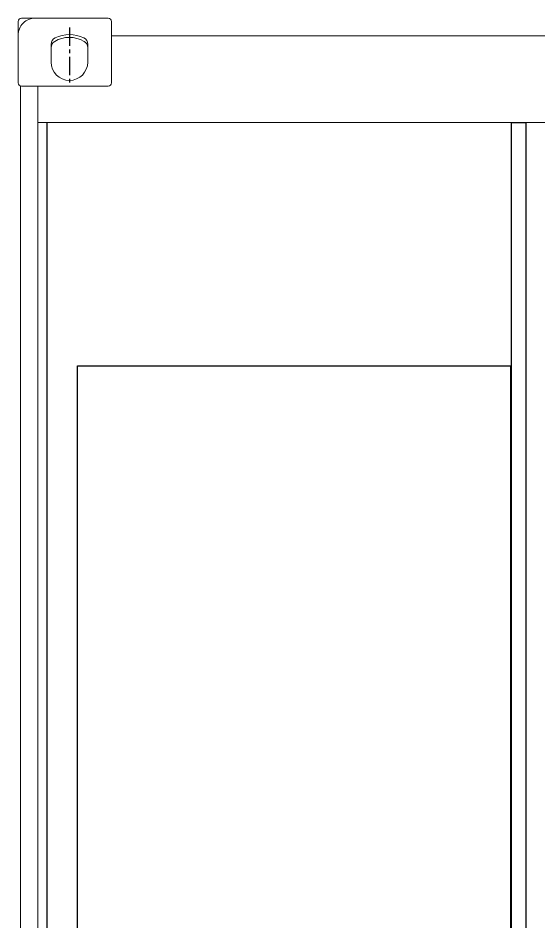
# Model space of a CAD drawing. Header units: millimetres. Extents: x 0 to 87554, y -20854 to 20404.
# Drawn here: x 3054 to 3956, y -10354 to -8788 of the extents above; entities that cross this region are included whole.
import ezdxf

# ---------------------------------------------------------------- set-up
doc = ezdxf.new("R2010")
doc.units = ezdxf.units.MM
doc.linetypes.add('CENTER', pattern=[50.8, 31.75, -6.35, 6.35, -6.35])
doc.layers.get('0').update_dxf_attribs({"lineweight": 15})
doc.layers.add('CO', color=7, linetype='Continuous', lineweight=9)
doc.layers.add('CT', color=4, linetype='CENTER')

msp = doc.modelspace()

# ---------------------------------------------------------------- linework, layer by layer
at = {"lineweight": -3}
msp.add_line((3103.775, -8968.968), (3103.775, -11565.968), dxfattribs=at)
msp.add_lwpolyline([(3933.775, -8968.968), (3933.775, -11490.968), (3908.775, -11490.968), (3908.775, -8968.968)], close=True, dxfattribs=at)
at = {"color": 87, "lineweight": -3}
msp.add_lwpolyline([(3156.775, -9390.968), (3906.775, -9390.968), (3906.775, -11490.968), (3156.775, -11490.968)], close=True, dxfattribs=at)
at = {"layer": 'CO'}
for p, q in [((3059.769, -8787.972), (3209.775, -8787.972)), ((3053.775, -8793.966), (3053.775, -8899.972)), ((3215.775, -8793.972), (3215.775, -8899.972)), ((3215.774, -8818.972), (5329.776, -8818.972)), ((3111.025, -8833.464), (3111.025, -8864.222)), ((3174.525, -8833.464), (3174.525, -8864.222)), ((3057.775, -8905.972), (3057.775, -11566.31)), ((3059.775, -8905.972), (3209.775, -8905.972)), ((3087.775, -8905.972), (3087.775, -11565.968)), ((5457.776, -8968.968), (3087.775, -8968.968))]:
    msp.add_line(p, q, dxfattribs=at)
for centre, radius, start, end in [((3083.745, -8817.942), 29.97, 90.00008, 180.0001), ((3059.769, -8793.966), 5.994, 90.00005, 180.0001), ((3209.775, -8793.972), 6, 0, 90), ((3142.775, -8872.472), 56, 63.734664, 116.265336), ((3123.525, -8833.464), 12.5, 116.265336, 180), ((3123.525, -8839.13), 12.5, 120, 180), ((3142.775, -8872.472), 51, 60, 120), ((3162.025, -8833.464), 12.5, 0, 63.734664), ((3162.025, -8839.13), 12.5, 0, 60), ((3142.775, -8864.222), 31.75, 180, 0), ((3059.775, -8899.972), 6, 180, 270), ((3209.775, -8899.972), 6, 270, 0)]:
    msp.add_arc(centre, radius, start, end, dxfattribs=at)
at = {"layer": 'CT'}
msp.add_line((3142.775, -8804.547), (3142.775, -8904.547), dxfattribs=at)

doc.saveas('drawing.dxf')
